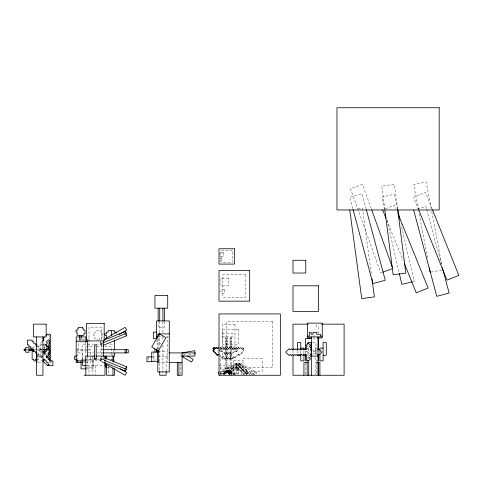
<?xml version="1.0" encoding="UTF-8"?>
<svg xmlns="http://www.w3.org/2000/svg" width="483" height="483" viewBox="0 0 483 483"><rect width="100%" height="100%" fill="white"/><g stroke="black" fill="none" stroke-linecap="round" stroke-linejoin="round"><path stroke-width="0.36" stroke-dasharray="2.42 1.81" d="M244.76 374.053L244.984 372.254L236.845 363.512L236.477 366.519L244.609 375.255M247.767 374.053L247.984 372.254L239.852 363.512L239.477 366.519L246.602 374.162M231.701 373.939L228.139 370.117L227.976 371.427L228.139 370.117L231.774 373.939L231.605 375.255L226.829 370.117L226.66 371.427L230.222 375.255L230.457 373.939M247.918 374.053L248.147 372.254L239.852 363.512L239.483 366.519L247.767 375.255M234.466 374.911L228.32 371.427L228.628 370.117L226.11 370.117L219.916 373.305M234.007 375.255L234.315 373.939L227.559 370.117L227.251 371.427L233.398 374.911M235.082 375.255L235.39 373.939L228.628 370.117M255.06 374.893L240.268 366.519L240.969 363.512L235.221 363.512L218.244 372.254M253.255 375.255L253.961 372.254L238.524 363.512L237.823 366.519L252.615 374.893M255.984 374.053L256.407 372.254L240.969 363.512M104.02 363.095L100.186 360.879L101.786 358.114L103.7 359.219M180.491 355.663L181.131 354.558M103.646 362.292L100.186 360.879L100.186 358.621L101.786 356.665L103.863 357.517M100.186 360.879L101.786 358.923L103.863 359.775M223.146 373.939L226.738 370.117L226.907 371.427L223.309 375.255L223.146 373.939L224.456 373.939L228.054 370.117L228.218 371.427L225.652 374.162M228.67 374.053L228.447 372.254L236.658 363.512L237.032 366.519L228.821 375.255M228.447 372.254L231.448 372.254L239.659 363.512L240.033 366.519L232.848 374.162M219.874 348.177L221.015 347.428L223.2 349.686L225.38 347.428L227.559 349.686L229.745 347.428L231.925 349.686L234.104 347.428L236.29 349.686L238.469 347.428L239.562 348.557L240.649 347.428L241.742 348.557L242.834 347.428L243.927 348.557L242.418 349.686L243.927 350.815L242.834 349.686M221.015 347.428L219.928 348.557L221.015 349.686L223.2 347.428L225.38 349.686L227.559 347.428L229.745 349.686L231.925 347.428L234.104 349.686L236.29 347.428L238.469 349.686L236.29 351.944L234.786 350.815L231.514 354.202L230.421 353.073L229.328 354.202L228.242 353.073L227.149 354.202L226.056 353.073L224.963 354.202L221.691 350.815L220.604 351.944L218.859 350.133M219.874 348.931L220.604 349.686L223.2 347.428M220.604 347.428L222.784 349.686L225.38 347.428M220.604 351.944L222.108 350.815L225.38 354.202L226.473 353.073L227.559 354.202L228.652 353.073L229.745 354.202L230.832 353.073L231.925 354.202L235.197 350.815L236.29 351.944M222.784 347.428L224.963 349.686L227.559 347.428M224.963 347.428L227.149 349.686L229.745 347.428M219.825 355.651L221.691 357.589L223.2 356.46L225.38 358.718L226.473 357.589L227.559 358.718L228.652 357.589L229.745 358.718L230.832 357.589L231.925 358.718L234.104 356.46L235.197 357.589L238.469 354.202L239.562 355.331L243.927 350.815M227.149 347.428L229.328 349.686L231.925 347.428M221.691 357.589L223.2 356.46M229.328 347.428L231.514 349.686L234.104 347.428M226.473 357.589L224.963 358.718L222.784 356.46M231.514 347.428L233.694 349.686L236.29 347.428M228.652 357.589L227.149 358.718L226.056 357.589M233.694 347.428L235.873 349.686L238.469 347.428M230.832 357.589L229.328 358.718L228.242 357.589M235.873 351.944L238.469 349.686M238.059 347.428L239.145 348.557L240.649 347.428M234.104 356.46L231.514 358.718L230.421 357.589M240.238 347.428L241.331 348.557L242.834 347.428M233.694 356.46L234.786 357.589L238.469 354.202M242.418 349.686L243.927 348.557M238.059 354.202L239.145 355.331L243.51 350.815M42.124 341.632L40.669 343.087L41.798 344.216L39.54 346.474L40.669 347.603L39.54 348.732L40.669 349.861L39.54 350.99L40.669 352.119L39.54 353.248L41.798 355.506M44.056 348.732L45.185 347.603L44.056 346.474M48.578 350.99L49.707 349.861M312.779 354.407L313.908 353.278L315.037 354.407L316.166 353.278L317.518 354.637M317.065 350.115L316.166 351.02L315.037 349.891L313.908 351.02L312.779 349.891M219.662 373.939L227.101 370.117L227.439 371.427L220.622 374.935M219.668 374.917L235.994 366.519L240.268 366.519M223.231 374.247L238.252 366.519L237.479 363.512L220.502 372.254L220.966 374.053M101.786 345.931L100.186 343.974L102.957 342.845M385.416 208.831L394.472 205.154L395.885 208.638M382.216 272.376L380.803 272.889L350.507 188.732L362.528 184.409L371.439 209.157M417.264 208.988L425.976 206.652L426.561 208.831M412.796 281.794L414.263 281.456L401.071 224.335M430.981 272.152L442.06 270.057M188.569 354.987L193.749 354.063M357.945 208.855L362.413 208.251L371.475 275.28M317.313 332.389L318.545 332.389L318.545 326.828L316.697 326.828L316.697 323.864M222.21 333.729L234.986 333.729M312.99 336.096L314.844 336.096L314.844 334.242M158.134 336.923L163.296 336.923M166.303 336.923L168.561 336.923M222.21 336.923L234.986 336.923M225.404 338.523L231.792 338.523M313.05 338.523L316.806 338.523M82.333 339.32L89.011 339.32M76.229 340.117L78.487 340.117M82.243 340.117L85.249 340.117M225.404 340.117L231.792 340.117M225.404 341.716L231.792 341.716M312.724 342.513L315.918 342.513L315.918 355.289M225.404 343.31L231.792 343.31M102.468 344.113L82.14 344.113L82.14 359.805L93.436 359.805M109.997 344.113L113.765 344.113M42.154 344.91L38.525 344.91L38.525 348.104L40.119 348.104L40.119 351.298L43.313 351.298M225.404 344.91L231.792 344.91M38.525 346.51L33.732 346.51L33.732 349.704M85.817 346.51L93.334 346.51M97.089 346.51L103.851 346.51M104.606 346.51L111.368 346.51L111.368 356.092M43.85 347.464L44.913 347.464L44.913 345.87M317.035 348.104L315.115 348.104L315.115 354.866M221.691 348.557L222.108 348.557M223.877 348.557L224.287 348.557M226.056 348.557L226.473 348.557M228.242 348.557L228.652 348.557M230.421 348.557L230.832 348.557M232.601 348.557L233.017 348.557M234.786 348.557L235.197 348.557M236.966 348.557L237.376 348.557M239.145 348.557L239.562 348.557M241.331 348.557L241.742 348.557M156.534 348.901L158.134 348.901M36.128 349.064L42.595 349.064M40.119 349.704L42.25 349.704M76.229 349.704L90.605 349.704L90.605 362.479L83.088 362.479M102.849 349.704L100.186 349.704L100.186 352.898M220.604 349.686L221.015 349.686M222.784 349.686L223.2 349.686M224.963 349.686L225.38 349.686M227.149 349.686L227.559 349.686M229.328 349.686L229.745 349.686M231.514 349.686L231.925 349.686M233.694 349.686L234.104 349.686M235.873 349.686L236.29 349.686M34.691 349.861L42.595 349.861M37.565 350.658L42.595 350.658M221.691 350.815L222.108 350.815M234.786 350.815L235.197 350.815M158.134 351.298L167.716 351.298M305.534 351.298L310.044 351.298M313.05 351.298L318.309 351.298M43.313 352.898L41.719 352.898L41.719 349.704M77.763 352.898L82.557 352.898L82.557 359.533M88.166 352.898L93.424 352.898M97.186 352.898L103.386 352.898M225.404 352.898L231.792 352.898M226.056 353.073L226.473 353.073M228.242 353.073L228.652 353.073M230.421 353.073L230.832 353.073M44.913 353.858L46.966 353.858M224.963 354.202L225.38 354.202M227.149 354.202L227.559 354.202M229.328 354.202L229.745 354.202M231.514 354.202L231.925 354.202M36.925 354.492L40.119 354.492M43.313 354.492L44.913 354.492L44.913 356.092L46.507 356.092M239.145 355.331L239.562 355.331M311.124 355.289L307.931 355.289L307.931 344.771M158.134 356.092L167.716 356.092M225.404 356.092L231.792 356.092M152.809 356.889L154.934 356.889L154.934 360.994M234.786 357.589L235.197 357.589M36.925 359.286L38.525 359.286L38.525 357.686L40.119 357.686L40.119 356.092M81.023 359.286L93.799 359.286M110.836 359.286L112.255 359.286M97.198 359.805L103.978 359.805M110.752 359.805L113.765 359.805M233.464 360.318L243.046 360.318M43.313 360.879L40.119 360.879L40.119 362.479L36.925 362.479M86.753 360.879L101.786 360.879L101.786 341.716M318.309 360.879L315.115 360.879L315.115 355.621M158.134 362.479L167.716 362.479L167.716 336.923M317.035 362.479L315.115 362.479L315.115 374.506M87.043 365.673L103.948 365.673M219.016 365.673L238.179 365.673L238.179 374.518M85.745 367.267L93.002 367.267L93.002 356.092M107.957 367.267L109.412 367.267M219.747 368.016L225.344 368.016L225.344 373.613L219.747 373.613M225.344 368.716L229.54 368.716M87.037 368.867L93.799 368.867L93.799 360.759M231.792 368.867L236.579 368.867M233.464 369.906L243.046 369.906M228.598 370.467L231.792 370.467M236.579 370.467L241.373 370.467M228.32 371.427L226.449 371.427L226.11 370.117M225.404 372.061L228.598 372.061M241.373 372.061L246.167 372.061M244.984 372.254L248.147 372.254M253.961 372.254L256.407 372.254M225.344 372.912L229.54 372.912M246.167 373.661L252.555 373.661L252.555 375.255M230.385 373.939L231.774 373.939M234.315 373.939L235.39 373.939M100.186 358.621L103.646 360.034M183.389 353.647L185.991 355.15M155.562 340.473L160.948 343.582M44.539 353.737L45.994 355.186M50.081 361.532L50.836 362.286L49.707 363.415L50.836 364.544M40.669 356.641L42.124 358.09M242.418 347.428L243.51 348.557M235.873 347.428L238.059 349.686M218.835 349.686L221.015 351.944M218.835 354.202L222.108 357.589M230.294 375.255L226.66 371.427L226.829 370.117L230.524 374.162M100.186 343.974L100.186 341.716L101.786 343.673M100.186 341.716L101.786 344.482M386.871 220.405L403.275 260.796M432.219 209.157L425.493 192.415L413.635 197.185L418.399 209.036M426.755 209.556L441.54 264.732M366.174 209.121L362.093 193.876L349.752 197.185L352.862 208.801M235.221 363.512L235.994 366.519M397.521 208.958L394.14 194.311L381.691 197.185L384.396 208.904M386.931 219.886L399.109 272.611M431.216 208.62L426.187 182.037L413.635 184.409L418.242 208.777M431.772 211.578L441.818 264.75M419.22 213.945L427.727 258.997M397.624 209.006L394.472 184.409L381.793 186.027L384.758 209.139M231.448 372.254L231.671 374.053M224.456 373.939L224.625 375.255M319.909 351.111L319.909 353.363M316.715 362.479L316.715 374.506M308.728 348.104L308.728 359.376M305.534 351.111L305.534 354.117M305.534 363.228L305.534 374.506M303.94 351.111L303.94 354.117M300.746 350.785L300.746 354.117M297.546 350.785L297.546 353.791M292.994 350.453L292.994 353.459M249.361 373.661L249.361 375.255M246.167 368.867L246.167 375.255M241.373 368.867L241.373 375.255M236.579 367.267L236.579 375.255M231.792 336.923L231.792 375.255M230.192 336.923L230.192 375.255M228.598 367.267L228.598 375.255M226.998 336.923L226.998 375.255M225.404 336.923L225.404 375.255M180.491 363.228L180.491 374.506M166.116 356.092L166.116 370.835M164.522 321.443L164.522 327.341L158.134 327.341L158.134 321.443M162.922 321.654L162.922 333.632M162.922 336.627L162.922 341.119M162.922 345.309L162.922 375.255M159.728 321.654L159.728 346.057M159.728 350.549L159.728 370.835M158.134 338.402L158.134 349.457M157.826 338.36L157.826 349.541M153.34 352.095L153.34 360.994M148.547 356.889L148.547 360.994M113.765 350.839L113.765 352.33M112.968 353.647L112.968 355.15M108.174 366.41L108.174 375.255M101.786 340.117L101.786 327.341L89.011 327.341L89.011 350.501L78.626 350.501L78.626 342.302M99.347 340.117L99.347 338.523L101.605 338.523L101.605 336.923L102.734 336.923L102.734 333.729L101.605 333.729L101.605 332.129L100.476 332.129L100.476 330.535L95.96 330.535L95.96 332.129L94.831 332.129L94.831 333.729L93.702 333.729L93.702 335.329L94.831 335.329L94.831 338.523L97.089 338.523L97.089 340.117M95.399 365.673L95.399 375.255M92.205 356.828L92.205 374.518M89.011 365.673L89.011 375.255M87.411 356.653L87.411 365.673M85.817 342.187L85.817 355.367M85.014 356.092L85.014 367.267M77.829 349.704L77.763 359.533M51.301 360.879L51.301 362.479M49.707 364.073L49.707 365.673M48.107 350.658L48.107 351.727M41.719 356.623L41.719 357.686M38.525 352.898L38.525 356.092M236.857 363.512L236.477 366.519L244.772 375.255L245.147 372.254L236.857 363.512M232.432 250.677L220.93 250.677L220.93 262.178L232.432 262.178L232.432 250.677M223.804 252.597L219.97 252.597L219.97 256.431L223.804 256.431L223.804 252.597M221.89 258.345L219.97 258.345L219.97 260.265L221.89 260.265L221.89 258.345M245.847 274.32L222.844 274.32L222.844 297.317L245.847 297.317L245.847 274.32M228.598 278.148L220.93 278.148L220.93 285.815L228.598 285.815L228.598 278.148M224.764 289.649L220.93 289.649L220.93 293.483L224.764 293.483L224.764 289.649M272.678 321.593L226.678 321.593L226.678 367.587L272.678 367.587L272.678 321.593M234.986 324.147L222.21 324.147L222.21 346.51L234.986 346.51L234.986 324.147M238.179 329.261L222.844 329.261L222.844 344.59L238.179 344.59L238.179 329.261M230.512 352.258L222.844 352.258L222.844 359.926L230.512 359.926L230.512 352.258M233.464 358.724L220.689 358.724L220.689 371.499L233.464 371.499L233.464 358.724M262.215 358.724L243.046 358.724L243.046 371.499L262.215 371.499L262.215 358.724M237.932 368.016L229.54 368.016L229.54 373.613L237.932 373.613L237.932 368.016"/><path stroke-width="0.72" d="M104.34 362.576L125.085 371.047L125.085 368.789L126.685 366.832L104.551 357.794M125.085 371.047L126.685 369.09L126.685 366.832M212.967 348.557L214.47 349.686L212.967 348.557L214.06 347.428L215.563 348.557L216.65 347.428L217.742 348.557L218.835 347.428L217.332 348.557L216.239 347.428L215.146 348.557L214.06 347.428M213.377 348.557L214.47 347.428M218.835 354.202L217.332 355.331L212.967 350.815L214.06 349.686M212.967 350.815L214.47 349.686M217.332 355.331L218.419 354.202M44.436 337.062L42.927 338.571L44.056 339.7L42.607 341.149M45.939 335.558L47.443 334.049L48.578 335.178L49.707 334.049L50.836 335.178L49.707 336.313L50.836 337.442L49.707 338.571L50.836 339.7L48.578 341.958L50.836 344.216L48.578 346.474L50.836 348.732L49.707 349.861L44.913 349.861M45.511 345.025L47.443 343.087L46.314 341.958L48.578 339.7L50.836 341.958L48.578 344.216L50.836 346.474L48.578 348.732L50.836 350.99L48.578 353.248L50.836 355.506L48.578 357.77L50.836 360.028L49.707 361.157M45.185 349.861L44.056 350.99L45.185 352.119L44.056 353.248M46.314 357.77L47.443 356.641L46.477 355.669M48.952 359.648L50.836 357.77L48.578 355.506L50.836 353.248L49.707 352.119M48.578 364.544L47.443 365.673L42.927 361.157L44.056 360.028L43.09 359.056M311.65 353.278L310.521 354.407L311.65 355.536L309.392 357.794L310.521 358.923L308.257 361.181L305.999 358.923L307.128 357.794L305.999 356.665L307.128 355.536L305.999 354.407L304.87 355.536L303.741 354.407L302.612 355.536L301.483 354.407L300.354 355.536L299.225 354.407L298.096 355.536L296.967 354.407L295.837 355.536L294.708 354.407L293.579 355.536L292.45 354.407L291.321 355.536L290.192 354.407L289.063 355.536L285.664 352.137L289.051 348.75L290.192 349.891L291.321 348.762L292.45 349.891L293.579 348.762L294.708 349.891L295.837 348.762L296.967 349.891L298.096 348.762L299.225 349.891L300.354 348.762L301.483 349.891L302.612 348.762L303.741 349.891L304.87 348.762L305.999 349.891L307.128 348.762L305.999 347.633L307.128 346.504L305.999 345.375L308.257 343.117L310.521 345.375L309.392 346.504L311.65 348.762L310.521 349.891L311.65 351.02M317.518 349.662L318.424 348.762L321.811 352.149L318.424 355.536L317.518 354.637M104.02 339.507L125.085 327.341L126.685 330.106L119.023 334.532M104.34 340.02L125.085 331.549L126.685 333.505L126.685 335.77L103.169 345.369M102.957 342.845L125.085 333.813L125.085 331.549M382.922 272.122L392.118 268.814M412.065 281.963L401.814 284.33L399.278 273.348M182.646 356.043L184.126 355.778M308.027 324.147L292.994 324.147L292.994 349.704M321.551 324.147L344.101 324.147L344.101 375.255L292.994 375.255L292.994 354.963M156.534 332.135L153.34 332.135L153.34 338.523L156.534 338.523L156.534 320.954L169.31 320.954L169.231 371.904L157.826 371.904L157.826 350.29M169.231 333.892L157.826 333.892L157.826 336.874M307.43 336.096L309.283 336.096L309.283 332.389L311.137 332.389L311.137 334.242L312.99 334.242L312.99 332.389L316.697 332.389L316.697 334.242L320.398 334.242L320.398 336.096L322.252 336.096M79.182 336.923L76.229 336.923L76.169 362.479L81.585 362.479M80.655 336.923L85.817 336.923L85.817 341.572M156.534 336.923L158.038 336.923M308.456 336.923L321.231 336.923M311.505 337.949L307.43 337.949L307.43 323.127L322.252 323.127L322.252 337.949L317.265 337.949M311.547 338.523L305.534 338.523L305.534 349.795M76.229 341.716L87.508 341.716M42.878 344.91L46.507 344.91L46.507 346.51L48.107 346.51L48.107 349.064L49.707 349.064M46.283 345.87L49.707 345.87M48.107 347.464L49.707 347.464M216.239 347.428L216.65 347.428M48.107 348.104L46.507 348.104L46.507 351.298L44.913 351.298L44.913 353.321M300.746 348.104L303.94 348.104L303.94 349.607M323.103 348.104L319.909 348.104L319.909 350.362M32.536 349.064L28.944 349.064L28.944 347.464L25.75 347.464L25.75 349.064L24.15 349.064L24.15 350.658L25.75 350.658L25.75 352.258L28.944 352.258L28.944 350.658L33.973 350.658M33.732 349.704L32.138 349.704L32.138 348.104L30.538 348.104L30.538 346.51L28.944 346.51L28.944 344.91L27.344 344.91L27.344 340.104L32.138 340.104L32.138 341.716L33.732 341.716L33.732 343.31L35.331 343.31L35.331 344.91L36.925 344.91L36.925 346.51M42.963 349.704L49.707 349.704M103.205 349.704L128.279 349.704L128.279 352.898L103.205 352.898M24.15 349.861L33.973 349.861M158.309 352.095L151.74 352.095L151.74 361.682M44.913 352.898L43.313 352.898L43.313 351.298M169.153 352.898L194.866 352.898L194.866 356.092L182.091 356.092M48.336 353.858L49.707 353.858M297.546 355.289L300.746 355.289M323.103 355.289L326.297 355.289L326.297 342.513L323.103 342.513L323.103 360.879L319.909 360.879L319.909 354.117M36.557 356.092L42.945 356.092M76.489 356.092L74.569 356.092L74.569 359.286L76.489 359.286M94.674 356.092L85.817 356.092L85.817 375.255M96.123 356.092L114.562 356.092L114.562 353.188M311.65 356.092L318.037 356.092M152.097 356.889L146.953 356.889L146.953 361.682L158.309 361.682M94.602 358.464L96.195 358.464M36.925 359.286L35.331 359.286L35.331 360.879L33.732 360.879L33.732 359.286L32.138 359.286L32.138 351.298L35.331 351.298L35.331 352.898L36.925 352.898L36.925 362.479M76.229 360.879L86.004 360.879M308.728 360.879L305.534 360.879L305.534 354.117M169.153 362.479L182.091 362.479M317.355 362.479L319.909 362.479L319.909 375.255M86.306 365.673L82.623 365.673L82.623 360.704M104.696 365.673L106.2 365.673M107.232 367.267L105.777 367.267L105.777 364.291M86.282 368.867L81.023 368.867L81.023 360.759M84.217 375.255L104.98 375.255L104.98 356.092M219.016 375.255L280.345 375.255L280.345 313.926L219.016 313.926L219.016 375.255L218.244 372.254M104.34 360.318L125.085 368.789M187.295 355.905L193.152 359.286L191.558 362.051L181.795 356.412M120.297 368.807L126.685 372.49L125.085 375.255L104.66 363.464M213.377 350.815L217.742 355.331M125.085 333.813L126.685 335.77M397.865 213.51L428.119 288.019L416.28 292.831L404.404 263.579M382.633 209.96L386.026 218.316M432.496 209.851L458.85 275.401L446.992 280.17L418.683 209.737M371.693 209.864L392.317 267.141M442.319 267.636L449.124 293.048L436.783 296.351L413.635 209.96M366.374 209.845L385.241 280.267L372.9 283.575L353.055 209.525M397.69 209.688L399.888 219.21M429.405 267.86L430.238 272.291M195.229 353.798L194.667 350.658L182.091 352.898L182.091 375.255L177.297 375.255L177.297 362.479M371.976 279.005L374.397 296.882L361.731 298.591L349.752 209.96M397.714 209.755L405.835 273.118L393.162 274.742L384.854 209.888M318.309 338.523L318.309 349.607M318.309 354.866L318.309 360.879M318.309 362.479L318.309 375.255M318.037 336.923L318.037 375.255M311.65 336.923L311.65 375.255M311.124 350.785L311.124 342.513L307.931 342.513L307.931 344.017M311.124 353.037L311.124 355.289M308.728 375.255L308.728 362.479L303.94 362.479L303.94 375.255M307.134 362.479L307.134 375.255M303.94 354.117L303.94 360.879L300.746 360.879L300.746 354.117M300.746 349.607L300.746 342.513L297.546 342.513L297.546 350.03M178.891 362.479L178.891 375.255M166.116 371.572L166.116 375.255L159.728 375.255L159.728 371.499M164.522 308.178L164.522 320.706M162.922 308.178L162.922 320.905M159.728 308.178L159.728 320.905M158.134 308.178L158.134 320.706M158.134 350.181L158.134 362.479M156.534 349.541L156.534 352.095M154.934 348.901L154.934 352.095M126.685 349.704L126.685 352.898M125.085 349.704L125.085 352.898M116.119 333.198L116.119 332.129L114.525 332.129L114.525 330.535L108.138 330.535L108.138 332.129L106.538 332.129L106.538 333.729L104.938 333.729L104.938 335.329L106.538 335.329L106.538 338.523M114.562 340.117L114.562 350.284M114.562 368.62L114.562 375.255L106.58 375.255L106.58 364.2M113.765 356.068L113.765 362.051M112.968 356.092L112.968 361.248M112.968 367.883L112.968 375.255M111.332 330.535L111.332 335.329M106.58 356.092L106.58 359.038M105.777 356.092L105.777 358.326M103.386 340.847L103.386 356.092M87.411 340.847L87.411 356.092M81.651 336.923L81.651 335.329L83.909 335.329L83.909 333.729L85.038 333.729L85.038 330.535L83.909 330.535L83.909 328.935L82.78 328.935L82.78 327.341L78.264 327.341L78.264 328.935L77.135 328.935L77.135 330.535L76.006 330.535L76.006 332.135L77.135 332.135L77.135 335.329L81.023 335.329L81.023 340.117L79.429 340.117L79.393 335.329M77.763 360.27L77.763 362.479M49.707 349.595L49.707 352.898L48.107 352.898L48.107 356.092L46.507 356.092L46.507 357.686L48.107 357.686L48.107 359.286L49.707 359.286L49.707 360.879L52.901 360.879L52.901 365.673L48.107 365.673L48.107 362.479L46.507 362.479L46.507 360.879L44.913 360.879L44.913 359.286L43.313 359.286L43.313 360.879M42.945 336.923L42.945 375.255L36.557 375.255L36.557 336.923M33.732 349.245L33.732 351.298M159.36 333.892L151.759 347.06L158.339 350.857L165.947 337.689L159.36 333.892M439.192 107.745L336.971 107.745L336.971 209.96L439.192 209.96L439.192 107.745M234.346 248.763L219.016 248.763L219.016 264.098L234.346 264.098L234.346 248.763M305.769 260.265L292.994 260.265L292.994 273.04L305.769 273.04L305.769 260.265M249.681 270.486L219.016 270.486L219.016 301.151L249.681 301.151L249.681 270.486M318.545 285.815L292.994 285.815L292.994 311.372L318.545 311.372L318.545 285.815M167.716 295.397L154.934 295.397L154.934 308.178L167.716 308.178L167.716 295.397M104.183 323.35L86.614 323.35L86.614 340.92L104.183 340.92L104.183 323.35M46.139 324.147L33.363 324.147L33.363 336.923L46.139 336.923L46.139 324.147M96.195 344.91L94.602 344.91L94.602 359.594L96.195 359.594L96.195 344.91"/></g></svg>
